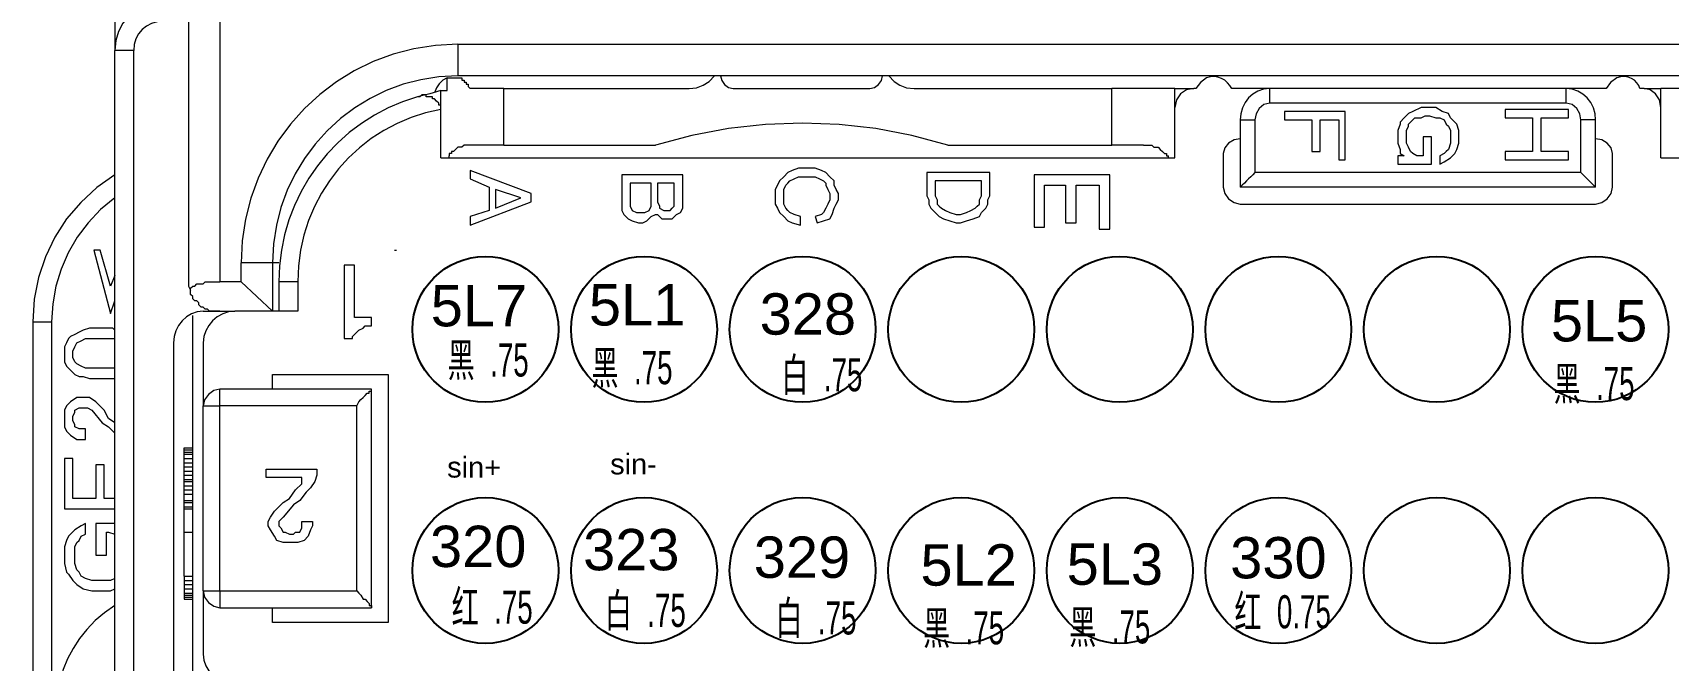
# Model space of a CAD drawing. Header units: millimetres. Extents: x 62 to 1873, y 998 to 1938.
# Drawn here: x 1381.47 to 1420.99, y 1454.58 to 1469.76 of the extents above; entities that cross this region are included whole.
import ezdxf

# ---------------------------------------------------------------- set-up
doc = ezdxf.new("R2010")
doc.units = ezdxf.units.MM
doc.layers.add('AM60', color=3, linetype='Continuous', lineweight=25)
doc.layers.add('AM_6', color=3, linetype='Continuous', lineweight=25)
doc.layers.add('线色线径', color=1, linetype='Continuous')
doc.styles.get("Standard").update_dxf_attribs({"font": 'arial.ttf'})

# ---------------------------------------------------------------- blocks, each defined once
blk = doc.blocks.new('*U10')
blk.add_circle((0, 0), 2.117)
blk = doc.blocks.new('*U11')
at = {"layer": 'AM_6', "color": 0, "linetype": 'ByBlock', "lineweight": -2, "transparency": 16777216}
for p in [(0, 21), (4.6, 21), (9.2, 21), (13.8, 21), (18.4, 21), (23, 21), (27.6, 21), (32.2, 21), (36.8, 21), (41.4, 21), (0, 14), (4.6, 14), (9.2, 14), (13.8, 14), (18.4, 14), (23, 14), (27.6, 14), (32.2, 14), (36.8, 14), (41.4, 14), (0, 7), (4.6, 7), (9.2, 7), (13.8, 7), (18.4, 7), (23, 7), (27.6, 7), (32.2, 7), (36.8, 7), (41.4, 7), (0, 0), (4.6, 0), (9.2, 0), (13.8, 0), (18.4, 0), (23, 0), (27.6, 0), (32.2, 0), (36.8, 0), (41.4, 0)]:
    blk.add_blockref('*U10', p, dxfattribs=at)
blk = doc.blocks.new('A$C7FD7605A')
at = {"layer": 'AM_6', "lineweight": 9}
for points in [[(2.381, 55.858), (2.381, 50.547)], [(3.783, 51.949), (3.496, 51.922), (3.23, 51.842), (2.991, 51.715), (2.785, 51.545), (2.616, 51.339), (2.489, 51.101), (2.409, 50.835), (2.381, 50.547)], [(4.519, 52.071), (4.519, 43.83)], [(2.381, 12.333), (2.381, 50.547)], [(12.329, 50.73), (11.685, 50.697), (11.06, 50.6), (10.457, 50.442), (9.879, 50.228), (9.33, 49.959), (8.811, 49.639), (8.328, 49.272), (7.881, 48.861), (7.476, 48.409), (7.115, 47.92), (6.8, 47.396), (6.536, 46.842), (6.325, 46.26), (6.17, 45.654), (6.075, 45.027), (6.043, 44.383)], [(12.329, 50.73), (67.186, 50.73)], [(12.329, 49.812), (11.786, 49.784), (11.257, 49.701), (10.745, 49.567), (10.254, 49.384), (9.785, 49.155), (9.342, 48.883), (8.927, 48.57), (8.544, 48.219), (8.196, 47.833), (7.884, 47.415), (7.613, 46.967), (7.384, 46.493), (7.202, 45.994), (7.068, 45.475), (6.985, 44.937), (6.957, 44.383)], [(11.838, 49.385), (11.525, 49.294), (11.167, 49.202)], [(12.024, 49.751), (11.896, 49.684), (11.792, 49.583), (11.712, 49.46), (11.655, 49.324)], [(11.838, 49.385), (11.899, 49.385), (11.963, 49.385), (12.024, 49.385)], [(11.838, 48.715), (11.838, 49.385)], [(12.024, 49.751), (12.085, 49.751), (12.146, 49.751), (12.207, 49.751), (12.268, 49.751), (12.329, 49.751), (12.39, 49.751), (12.451, 49.751), (12.451, 49.69), (12.512, 49.69), (12.512, 49.629), (12.573, 49.629), (12.573, 49.568), (12.634, 49.568), (12.634, 49.507), (12.695, 49.446)], [(12.024, 49.385), (12.024, 49.751)], [(68.039, 49.812), (12.329, 49.812)], [(13.67, 49.446), (13.487, 49.446), (13.305, 49.446), (13.183, 49.446), (13, 49.446), (12.878, 49.446), (12.695, 49.446)], [(13.67, 49.446), (19.039, 49.446)], [(19.039, 49.446), (19.256, 49.469), (19.452, 49.538), (19.625, 49.652), (19.774, 49.812)], [(19.957, 49.812), (19.988, 49.678), (20.071, 49.56), (20.188, 49.478), (20.323, 49.446)], [(20.323, 49.446), (24.289, 49.446)], [(24.289, 49.446), (24.423, 49.478), (24.54, 49.56), (24.623, 49.678), (24.655, 49.812)], [(24.837, 49.812), (24.986, 49.652), (25.157, 49.538), (25.352, 49.469), (25.569, 49.446)], [(25.569, 49.446), (31.307, 49.446)], [(33.136, 49.446), (33.075, 49.446), (33.014, 49.446), (32.953, 49.446), (32.831, 49.446), (32.77, 49.446), (32.648, 49.446), (32.526, 49.446), (32.404, 49.446), (32.282, 49.446), (32.099, 49.446), (31.977, 49.446), (31.794, 49.446), (31.673, 49.446), (31.49, 49.446), (31.307, 49.446)], [(33.684, 49.446), (33.47, 49.403), (33.296, 49.286), (33.178, 49.112), (33.136, 48.898)], [(33.136, 48.898), (33.136, 49.446)], [(33.136, 49.446), (33.684, 49.446)], [(33.745, 49.446), (33.684, 49.446)], [(34.785, 49.446), (34.73, 49.534), (34.66, 49.614), (34.578, 49.683), (34.485, 49.737), (34.383, 49.774), (34.276, 49.791), (34.164, 49.784), (34.05, 49.751), (33.875, 49.621), (33.745, 49.446)], [(35.883, 49.446), (34.785, 49.446)], [(35.883, 49.446), (35.706, 49.427), (35.543, 49.372), (35.398, 49.285), (35.273, 49.172), (35.171, 49.035), (35.094, 48.88), (35.046, 48.711), (35.029, 48.532)], [(44.486, 49.446), (35.883, 49.446)], [(45.339, 48.532), (45.322, 48.711), (45.274, 48.88), (45.198, 49.035), (45.095, 49.172), (44.97, 49.285), (44.825, 49.372), (44.662, 49.427), (44.486, 49.446)], [(45.644, 49.446), (44.486, 49.446)], [(46.623, 49.446), (46.589, 49.534), (46.535, 49.614), (46.464, 49.683), (46.379, 49.737), (46.282, 49.774), (46.176, 49.791), (46.064, 49.784), (45.949, 49.751), (45.773, 49.621), (45.644, 49.446)], [(46.745, 49.446), (46.623, 49.446)], [(47.233, 48.898), (47.191, 49.112), (47.08, 49.286), (46.924, 49.403), (46.745, 49.446)], [(46.745, 49.446), (47.233, 49.446)], [(49.061, 49.446), (48.878, 49.446), (48.696, 49.446), (48.574, 49.446), (48.391, 49.446), (48.269, 49.446), (48.086, 49.446), (47.964, 49.446), (47.842, 49.446), (47.72, 49.446), (47.598, 49.446), (47.537, 49.446), (47.415, 49.446), (47.354, 49.446), (47.294, 49.446), (47.233, 49.446)], [(47.233, 48.898), (47.233, 49.446)], [(11.167, 49.202), (10.73, 49.059), (10.311, 48.882), (9.913, 48.672), (9.535, 48.432), (9.18, 48.163), (8.848, 47.868), (8.542, 47.547), (8.262, 47.204), (8.01, 46.838), (7.787, 46.453), (7.595, 46.05), (7.435, 45.631), (7.308, 45.198), (7.215, 44.752), (7.159, 44.296), (7.14, 43.83)], [(11.838, 48.837), (11.838, 48.898), (11.838, 48.959), (11.777, 48.959), (11.777, 49.019), (11.716, 49.08), (11.655, 49.141), (11.594, 49.141), (11.594, 49.202), (11.533, 49.202), (11.472, 49.202), (11.411, 49.202), (11.411, 49.263), (11.35, 49.263), (11.289, 49.263), (11.228, 49.202), (11.167, 49.202)], [(33.136, 47.435), (33.136, 48.898)], [(47.233, 47.435), (47.233, 48.898)], [(11.838, 48.715), (11.838, 48.753), (11.838, 48.837)], [(11.838, 47.435), (11.838, 48.715)], [(26.544, 47.8), (25.507, 48.08), (24.457, 48.28), (23.396, 48.4), (22.328, 48.44), (21.257, 48.4), (20.187, 48.28), (19.121, 48.08), (18.063, 47.8)], [(35.029, 48.532), (35.029, 46.577)], [(45.339, 46.577), (45.339, 48.532)], [(35.029, 47.983), (34.849, 47.951), (34.692, 47.861), (34.58, 47.726), (34.538, 47.556)], [(45.827, 47.556), (45.785, 47.726), (45.674, 47.861), (45.518, 47.951), (45.339, 47.983)], [(12.756, 47.8), (12.695, 47.8), (12.634, 47.8), (12.573, 47.8), (12.512, 47.8), (12.451, 47.739), (12.39, 47.739), (12.329, 47.739), (12.268, 47.678), (12.207, 47.617), (12.146, 47.617), (12.146, 47.556), (12.085, 47.556), (12.085, 47.495)], [(12.085, 47.435), (12.085, 47.495)], [(13.67, 47.8), (13.487, 47.8), (13.305, 47.8), (13.122, 47.8), (12.939, 47.8), (12.756, 47.8)], [(13.67, 47.8), (18.063, 47.8)], [(26.544, 47.8), (31.307, 47.8)], [(32.221, 47.8), (32.038, 47.8), (31.855, 47.8), (31.673, 47.8), (31.49, 47.8), (31.307, 47.8)], [(32.221, 47.8), (32.282, 47.8), (32.343, 47.8), (32.404, 47.8), (32.465, 47.8), (32.526, 47.739), (32.587, 47.739), (32.648, 47.739), (32.709, 47.678), (32.77, 47.617), (32.831, 47.556), (32.892, 47.556), (32.892, 47.495), (32.953, 47.495)], [(32.953, 47.435), (32.953, 47.495)], [(34.538, 47.556), (34.538, 46.577)], [(45.827, 46.577), (45.827, 47.556)], [(11.838, 47.435), (33.136, 47.435)], [(35.456, 47.004), (35.395, 46.943), (35.334, 46.882), (35.273, 46.821), (35.212, 46.76), (35.151, 46.699), (35.09, 46.638), (35.029, 46.577)], [(44.912, 47.004), (44.973, 46.943), (45.034, 46.882), (45.095, 46.821), (45.156, 46.76), (45.217, 46.699), (45.278, 46.638), (45.339, 46.577)], [(47.233, 47.435), (68.527, 47.435)], [(2.381, 46.943), (1.859, 46.57), (1.392, 46.139), (0.985, 45.657), (0.642, 45.129), (0.368, 44.561), (0.166, 43.958), (0.042, 43.327), (0, 42.672)], [(34.538, 46.577), (34.58, 46.398), (34.692, 46.242), (34.849, 46.131), (35.029, 46.09)], [(45.339, 46.577), (35.029, 46.577)], [(45.339, 46.09), (45.518, 46.131), (45.674, 46.242), (45.785, 46.398), (45.827, 46.577)], [(35.029, 46.09), (45.339, 46.09)], [(1.955, 44.748), (1.772, 44.748)], [(1.772, 44.748), (2.259, 42.916)], [(2.259, 43.708), (1.955, 44.748)], [(6.043, 43.83), (6.043, 44.383)], [(6.957, 44.383), (6.957, 42.977)], [(2.381, 44.013), (2.259, 43.708)], [(4.519, 43.83), (4.519, 43.708), (4.58, 43.586)], [(4.58, 43.586), (4.58, 43.647), (4.641, 43.708), (4.702, 43.708), (4.762, 43.769), (4.823, 43.769), (4.945, 43.769), (5.006, 43.83), (5.128, 43.83), (5.189, 43.83), (5.311, 43.83), (5.433, 43.83)], [(6.043, 43.83), (5.433, 43.83)], [(6.043, 43.83), (6.957, 42.977)], [(7.14, 43.83), (7.14, 42.977)], [(2.259, 42.916), (2.381, 43.282)], [(5.433, 42.977), (5.372, 42.977), (5.311, 42.977), (5.189, 42.977), (5.128, 42.977), (5.067, 43.038), (5.006, 43.038), (4.945, 43.099), (4.884, 43.099), (4.823, 43.16), (4.823, 43.221), (4.762, 43.282), (4.702, 43.282), (4.641, 43.343), (4.641, 43.404), (4.58, 43.464), (4.58, 43.525), (4.58, 43.586)], [(4.945, 42.977), (4.769, 42.958), (4.606, 42.903), (4.46, 42.816), (4.334, 42.702), (4.231, 42.566), (4.153, 42.411), (4.105, 42.242), (4.088, 42.062)], [(4.641, 31.867), (4.641, 42.855)], [(5.86, 42.977), (5.68, 42.958), (5.511, 42.903), (5.356, 42.816), (5.22, 42.702), (5.106, 42.566), (5.02, 42.411), (4.965, 42.242), (4.945, 42.062)], [(4.945, 42.977), (5.433, 42.977)], [(5.433, 42.977), (5.86, 42.977)], [(7.689, 42.977), (5.86, 42.977)], [(0, 42.672), (0, 20.147)], [(1.101, 42.245), (1.04, 42.184)], [(1.223, 42.306), (1.101, 42.245)], [(1.345, 42.367), (1.223, 42.306)], [(1.467, 42.428), (1.345, 42.367)], [(1.65, 42.489), (1.467, 42.428)], [(1.894, 42.489), (1.65, 42.489)], [(2.076, 42.489), (1.894, 42.489)], [(2.32, 42.489), (2.076, 42.489)], [(2.381, 42.428), (2.32, 42.489)], [(0.979, 42.062), (0.918, 41.94)], [(0.918, 41.94), (0.918, 41.819)], [(0.918, 41.819), (0.918, 41.636)], [(1.04, 42.184), (0.979, 42.062)], [(1.162, 41.819), (1.223, 41.94)], [(1.162, 41.636), (1.162, 41.819)], [(1.223, 41.94), (1.284, 42.062)], [(1.284, 42.062), (1.406, 42.123)], [(1.406, 42.123), (1.528, 42.184)], [(1.528, 42.184), (1.833, 42.184)], [(1.833, 42.184), (2.137, 42.184)], [(2.137, 42.184), (2.381, 42.184)], [(4.088, 42.062), (4.088, 31.928)], [(4.945, 42.062), (4.945, 40.23)], [(0.918, 41.636), (0.918, 41.51)], [(0.918, 41.51), (0.979, 41.388)], [(0.979, 41.388), (1.04, 41.327)], [(1.04, 41.327), (1.101, 41.266)], [(1.223, 41.51), (1.162, 41.636)], [(1.284, 41.449), (1.223, 41.51)], [(1.406, 41.388), (1.284, 41.449)], [(1.528, 41.327), (1.406, 41.388)], [(1.833, 41.327), (1.528, 41.327)], [(2.137, 41.327), (1.833, 41.327)], [(2.381, 41.327), (2.137, 41.327)], [(1.101, 41.266), (1.223, 41.144)], [(1.223, 41.144), (1.345, 41.083)], [(1.345, 41.083), (1.467, 41.083)], [(1.467, 41.083), (1.65, 41.022)], [(1.65, 41.022), (1.894, 41.022)], [(1.894, 41.022), (2.076, 41.022)], [(2.076, 41.022), (2.32, 41.022)], [(2.32, 41.022), (2.381, 41.022)], [(6.957, 41.144), (10.314, 41.144)], [(6.957, 40.717), (6.957, 41.144)], [(10.314, 41.144), (10.314, 33.943)], [(1.101, 40.352), (0.979, 40.23)], [(1.284, 40.474), (1.101, 40.352)], [(1.406, 40.474), (1.284, 40.474)], [(1.528, 40.474), (1.406, 40.474)], [(1.65, 40.474), (1.528, 40.474)], [(1.833, 40.352), (1.65, 40.474)], [(1.894, 40.291), (1.833, 40.352)], [(5.433, 40.717), (5.254, 40.676), (5.098, 40.565), (4.987, 40.409), (4.945, 40.23)], [(9.826, 40.717), (5.433, 40.717)], [(9.399, 40.23), (9.46, 40.352), (9.521, 40.413), (9.582, 40.474), (9.643, 40.535), (9.704, 40.596), (9.765, 40.596), (9.765, 40.657), (9.826, 40.657), (9.826, 40.717)], [(9.826, 34.37), (9.826, 40.717)], [(0.979, 40.23), (0.918, 40.108)], [(0.918, 40.108), (0.918, 39.925)], [(0.918, 39.925), (0.918, 39.803)], [(1.162, 39.925), (1.223, 40.047)], [(1.162, 39.803), (1.162, 39.925)], [(1.223, 40.108), (1.345, 40.169)], [(1.223, 40.047), (1.223, 40.108)], [(1.345, 40.169), (1.406, 40.169)], [(1.406, 40.169), (1.528, 40.169)], [(1.528, 40.169), (1.589, 40.169)], [(1.589, 40.169), (1.711, 40.108)], [(1.711, 40.108), (2.015, 39.742)], [(2.076, 40.108), (1.894, 40.291)], [(2.198, 39.864), (2.076, 40.108)], [(2.381, 39.742), (2.198, 39.864)], [(4.945, 34.858), (4.945, 40.23)], [(0.918, 39.803), (0.918, 39.62)], [(0.918, 39.62), (0.979, 39.498)], [(0.979, 39.498), (1.101, 39.376)], [(1.223, 39.681), (1.162, 39.803)], [(1.223, 39.62), (1.223, 39.681)], [(1.345, 39.559), (1.223, 39.62)], [(1.406, 39.559), (1.345, 39.559)], [(1.528, 39.559), (1.406, 39.559)], [(1.528, 39.254), (1.528, 39.559)], [(2.015, 39.742), (2.198, 39.62)], [(2.198, 39.62), (2.381, 39.437)], [(1.101, 39.376), (1.284, 39.254)], [(1.284, 39.254), (1.406, 39.254)], [(1.406, 39.254), (1.528, 39.254)], [(4.397, 39.011), (4.641, 39.011)], [(4.397, 38.95), (4.397, 39.011)], [(4.397, 39.011), (4.641, 39.011)], [(4.397, 38.95), (4.641, 38.95)], [(4.397, 38.889), (4.397, 38.95)], [(1.162, 38.702), (0.918, 38.702)], [(0.918, 38.702), (0.918, 37.239)], [(1.162, 37.544), (1.162, 38.702)], [(1.833, 38.519), (1.833, 37.544)], [(2.076, 38.519), (1.833, 38.519)], [(2.076, 37.544), (2.076, 38.519)], [(4.397, 38.889), (4.641, 38.889)], [(4.397, 38.828), (4.397, 38.889)], [(4.397, 38.828), (4.641, 38.828)], [(4.397, 38.702), (4.397, 38.828)], [(4.397, 38.702), (4.641, 38.702)], [(4.397, 38.58), (4.397, 38.702)], [(4.397, 38.58), (4.641, 38.58)], [(4.397, 38.458), (4.397, 38.58)], [(4.397, 38.458), (4.641, 38.458)], [(4.397, 38.336), (4.397, 38.458)], [(4.397, 38.336), (4.641, 38.336)], [(4.397, 38.214), (4.397, 38.336)], [(4.397, 38.214), (4.641, 38.214)], [(4.397, 38.092), (4.397, 38.214)], [(4.397, 38.092), (4.641, 38.092)], [(4.397, 38.031), (4.397, 38.092)], [(4.397, 38.031), (4.641, 38.031)], [(4.397, 37.91), (4.397, 38.031)], [(1.833, 37.544), (1.162, 37.544)], [(2.381, 37.544), (2.076, 37.544)], [(4.397, 37.91), (4.641, 37.91)], [(4.397, 37.788), (4.397, 37.91)], [(4.397, 37.788), (4.641, 37.788)], [(4.397, 37.666), (4.397, 37.788)], [(4.397, 37.666), (4.641, 37.666)], [(4.397, 37.483), (4.397, 37.666)], [(4.397, 37.483), (4.641, 37.483)], [(4.397, 37.422), (4.397, 37.483)], [(0.918, 37.239), (2.381, 37.239)], [(4.397, 37.422), (4.641, 37.422)], [(4.397, 37.3), (4.397, 37.422)], [(4.397, 37.3), (4.641, 37.3)], [(4.397, 37.3), (4.641, 37.3)], [(4.397, 37.239), (4.397, 37.3)], [(4.397, 37.239), (4.641, 37.239)], [(4.397, 36.568), (4.397, 37.239)], [(4.397, 37.239), (4.641, 37.239)], [(1.223, 36.629), (1.04, 36.446)], [(1.406, 36.751), (1.223, 36.629)], [(1.528, 36.812), (1.406, 36.751)], [(1.528, 36.507), (1.528, 36.812)], [(2.381, 36.812), (1.833, 36.812)], [(1.833, 36.812), (1.833, 35.894)], [(2.137, 35.894), (2.137, 36.568)], [(2.137, 36.568), (2.198, 36.568)], [(2.198, 36.568), (2.381, 36.507)], [(4.397, 36.568), (4.641, 36.568)], [(4.397, 35.284), (4.397, 36.568)], [(0.979, 36.325), (0.918, 36.142)], [(0.918, 36.142), (0.918, 35.955)], [(1.04, 36.446), (0.979, 36.325)], [(1.223, 36.142), (1.284, 36.264)], [(1.223, 35.955), (1.223, 36.142)], [(1.284, 36.264), (1.345, 36.325)], [(1.345, 36.325), (1.406, 36.446)], [(1.406, 36.446), (1.528, 36.507)], [(0.918, 35.955), (0.918, 35.772)], [(0.918, 35.772), (0.918, 35.65)], [(0.918, 35.65), (0.979, 35.406)], [(1.223, 35.772), (1.223, 35.955)], [(1.223, 35.65), (1.223, 35.772)], [(1.284, 35.467), (1.223, 35.65)], [(1.833, 35.894), (2.137, 35.894)], [(0.979, 35.406), (1.04, 35.345)], [(1.04, 35.345), (1.162, 35.163)], [(1.162, 35.163), (1.284, 35.041)], [(1.345, 35.406), (1.284, 35.467)], [(1.406, 35.284), (1.345, 35.406)], [(1.528, 35.223), (1.406, 35.284)], [(1.711, 35.163), (1.528, 35.223)], [(1.894, 35.163), (1.711, 35.163)], [(2.076, 35.163), (1.894, 35.163)], [(2.259, 35.163), (2.076, 35.163)], [(2.381, 35.223), (2.259, 35.163)], [(4.397, 35.284), (4.641, 35.284)], [(4.397, 35.284), (4.641, 35.284)], [(4.397, 35.284), (4.397, 35.163)], [(4.397, 35.163), (4.641, 35.163)], [(4.397, 35.163), (4.397, 35.041)], [(1.284, 35.041), (1.467, 34.919)], [(1.467, 34.919), (1.711, 34.858)], [(1.711, 34.858), (1.894, 34.858)], [(1.894, 34.858), (2.076, 34.858)], [(2.076, 34.858), (2.259, 34.858)], [(2.259, 34.858), (2.381, 34.919)], [(4.397, 35.041), (4.641, 35.041)], [(4.397, 35.041), (4.397, 34.919)], [(4.397, 34.919), (4.641, 34.919)], [(4.397, 34.919), (4.397, 34.797)], [(4.397, 34.797), (4.641, 34.797)], [(4.397, 34.797), (4.397, 34.736)], [(4.397, 34.736), (4.641, 34.736)], [(4.397, 34.736), (4.397, 34.675)], [(4.397, 34.675), (4.641, 34.675)], [(4.397, 34.675), (4.397, 34.614)], [(4.945, 34.858), (4.987, 34.679), (5.098, 34.522), (5.254, 34.412), (5.433, 34.37)], [(4.945, 34.858), (4.945, 33.025)], [(9.399, 34.858), (9.46, 34.797), (9.521, 34.736), (9.582, 34.614), (9.643, 34.614), (9.704, 34.553), (9.765, 34.492), (9.765, 34.431), (9.826, 34.431), (9.826, 34.37)], [(2.381, 34.431), (2.086, 34.224), (1.816, 33.994), (1.574, 33.742), (1.359, 33.472), (1.172, 33.185), (1.014, 32.884), (0.886, 32.572), (0.787, 32.249), (0.72, 31.92), (0.684, 31.585), (0.679, 31.249), (0.708, 30.911), (0.77, 30.576), (0.866, 30.246), (0.996, 29.922), (1.162, 29.608), (1.413, 29.264), (1.703, 28.96), (2.028, 28.69), (2.381, 28.449)], [(4.397, 34.614), (4.641, 34.614)], [(4.397, 34.614), (4.641, 34.614)], [(5.433, 34.37), (9.826, 34.37)], [(6.957, 33.943), (6.957, 34.37)], [(10.314, 33.943), (6.957, 33.943)], [(4.945, 33.025), (4.965, 32.848), (5.02, 32.686), (5.106, 32.541), (5.22, 32.415), (5.356, 32.313), (5.511, 32.236), (5.68, 32.188), (5.86, 32.172)]]:
    blk.add_lwpolyline(points, dxfattribs=at)
at = {"layer": 'AM_6', "lineweight": 5}
for points in [[(5.433, 52.071), (5.433, 43.83)], [(3.783, 51.401), (3.607, 51.384), (3.444, 51.336), (3.299, 51.259), (3.174, 51.157), (3.071, 51.032), (2.995, 50.886), (2.947, 50.724), (2.93, 50.547)], [(2.93, 50.547), (2.808, 50.547), (2.747, 50.547), (2.625, 50.547), (2.564, 50.547), (2.503, 50.547), (2.442, 50.547), (2.381, 50.547)], [(2.93, 12.333), (2.93, 50.547)], [(12.329, 50.73), (12.329, 49.812)], [(13.67, 47.8), (13.67, 49.446)], [(31.307, 47.8), (31.307, 49.446)], [(35.883, 49.019), (35.883, 49.08), (35.883, 49.141), (35.883, 49.263), (35.883, 49.324), (35.883, 49.385), (35.883, 49.446)], [(44.486, 49.019), (44.486, 49.08), (44.486, 49.141), (44.486, 49.263), (44.486, 49.324), (44.486, 49.385), (44.486, 49.446)], [(35.883, 49.019), (35.713, 48.978), (35.578, 48.867), (35.488, 48.711), (35.456, 48.532)], [(44.486, 49.019), (35.883, 49.019)], [(44.912, 48.532), (44.88, 48.711), (44.79, 48.867), (44.655, 48.978), (44.486, 49.019)], [(11.838, 48.837), (11.399, 48.738), (10.977, 48.602), (10.572, 48.431), (10.186, 48.226), (9.822, 47.991), (9.48, 47.725), (9.163, 47.432), (8.872, 47.112), (8.608, 46.768), (8.375, 46.402), (8.172, 46.015), (8.003, 45.609), (7.868, 45.185), (7.769, 44.747), (7.709, 44.294), (7.689, 43.83)], [(35.029, 48.532), (35.09, 48.532), (35.151, 48.532), (35.212, 48.532), (35.273, 48.532), (35.395, 48.532), (35.456, 48.532)], [(35.456, 48.532), (35.456, 47.004)], [(45.339, 48.532), (45.278, 48.532), (45.217, 48.532), (45.156, 48.532), (45.095, 48.532), (44.973, 48.532), (44.912, 48.532)], [(44.912, 47.004), (44.912, 48.532)], [(44.912, 47.004), (35.456, 47.004)], [(2.381, 46.272), (1.97, 45.93), (1.606, 45.547), (1.292, 45.128), (1.031, 44.678), (0.823, 44.202), (0.672, 43.706), (0.58, 43.194), (0.549, 42.672)], [(6.957, 44.383), (6.043, 44.383)], [(7.14, 44.383), (7.079, 44.383), (6.957, 44.383)], [(7.689, 43.83), (7.567, 43.83), (7.506, 43.83), (7.384, 43.83), (7.323, 43.83), (7.262, 43.83), (7.201, 43.83), (7.14, 43.83)], [(7.689, 43.83), (7.689, 42.977)], [(0, 42.672), (0.061, 42.672), (0.122, 42.672), (0.183, 42.672), (0.244, 42.672), (0.305, 42.672), (0.366, 42.672), (0.427, 42.672), (0.488, 42.672), (0.549, 42.672)], [(0.549, 42.672), (0.549, 20.147)], [(5.433, 40.23), (5.433, 40.352), (5.433, 40.413), (5.433, 40.474), (5.433, 40.596), (5.433, 40.657), (5.433, 40.717)], [(4.945, 40.23), (5.006, 40.23), (5.067, 40.23), (5.128, 40.23), (5.189, 40.23), (5.25, 40.23), (5.311, 40.23), (5.433, 40.23)], [(5.433, 34.858), (5.433, 40.23)], [(9.399, 40.23), (5.433, 40.23)], [(9.399, 34.858), (9.399, 40.23)], [(4.945, 34.858), (5.006, 34.858), (5.067, 34.858), (5.128, 34.858), (5.189, 34.858), (5.25, 34.858), (5.311, 34.858), (5.433, 34.858)], [(5.433, 34.858), (5.433, 34.736), (5.433, 34.675), (5.433, 34.614), (5.433, 34.553), (5.433, 34.492), (5.433, 34.431), (5.433, 34.37)], [(5.433, 34.858), (9.399, 34.858)]]:
    blk.add_lwpolyline(points, dxfattribs=at)
at = {"layer": 'AM_6', "lineweight": 0}
blk.add_lwpolyline([(10.497, 44.748), (10.557, 44.748)], dxfattribs=at)
blk.add_lwpolyline([(10.497, 44.748), (10.557, 44.748)], dxfattribs=at)
at = {"layer": '线色线径', "lineweight": 9}
for points in [[(40.275, 48.898), (40.032, 48.776)], [(40.397, 48.898), (40.275, 48.898)], [(40.519, 48.898), (40.397, 48.898)], [(40.702, 48.898), (40.519, 48.898)], [(40.885, 48.776), (40.702, 48.898)], [(36.309, 48.776), (36.309, 48.532)], [(38.077, 48.776), (36.309, 48.776)], [(36.309, 48.532), (37.102, 48.532)], [(37.102, 48.532), (37.102, 47.617)], [(37.346, 48.532), (37.894, 48.532)], [(37.346, 47.617), (37.346, 48.532)], [(37.894, 48.532), (37.894, 47.374)], [(38.077, 47.374), (38.077, 48.776)], [(39.666, 48.41), (39.605, 48.227)], [(39.788, 48.593), (39.666, 48.471)], [(39.666, 48.471), (39.666, 48.41)], [(39.91, 48.715), (39.788, 48.593)], [(40.032, 48.776), (39.91, 48.715)], [(39.91, 48.41), (40.032, 48.532)], [(39.91, 48.349), (39.91, 48.41)], [(40.032, 48.532), (40.093, 48.593)], [(40.093, 48.593), (40.275, 48.593)], [(40.275, 48.593), (40.397, 48.654)], [(40.397, 48.654), (40.519, 48.654)], [(40.519, 48.654), (40.702, 48.593)], [(40.702, 48.593), (40.824, 48.593)], [(40.824, 48.593), (40.946, 48.532)], [(41.068, 48.715), (40.885, 48.776)], [(40.946, 48.532), (41.007, 48.41)], [(41.007, 48.41), (41.068, 48.349)], [(41.129, 48.593), (41.068, 48.715)], [(41.251, 48.471), (41.129, 48.593)], [(41.312, 48.41), (41.251, 48.471)], [(41.373, 48.227), (41.312, 48.41)], [(42.718, 48.837), (42.718, 48.593)], [(44.547, 48.837), (42.718, 48.837)], [(42.718, 48.593), (43.51, 48.593)], [(43.51, 48.593), (43.51, 47.617)], [(43.754, 48.593), (44.547, 48.593)], [(43.754, 47.617), (43.754, 48.593)], [(44.547, 48.593), (44.547, 48.837)], [(39.605, 48.227), (39.605, 48.105)], [(39.605, 48.105), (39.605, 47.983)], [(39.605, 47.983), (39.605, 47.861)], [(39.849, 48.227), (39.91, 48.349)], [(39.849, 48.105), (39.849, 48.227)], [(39.849, 47.983), (39.849, 48.105)], [(39.849, 47.861), (39.849, 47.983)], [(40.336, 48.044), (40.336, 47.495)], [(40.58, 48.044), (40.336, 48.044)], [(40.58, 47.252), (40.58, 48.044)], [(41.068, 48.349), (41.129, 48.227)], [(41.129, 48.227), (41.129, 48.105)], [(41.129, 48.105), (41.129, 47.983)], [(41.129, 47.983), (41.129, 47.861)], [(41.373, 48.105), (41.373, 48.227)], [(41.373, 47.983), (41.373, 48.105)], [(41.373, 47.861), (41.373, 47.983)], [(37.102, 47.617), (37.346, 47.617)], [(39.605, 47.861), (39.666, 47.678)], [(39.605, 47.495), (39.605, 47.252)], [(39.788, 47.495), (39.605, 47.495)], [(39.666, 47.678), (39.666, 47.556)], [(39.666, 47.556), (39.788, 47.495)], [(39.91, 47.739), (39.849, 47.861)], [(39.971, 47.617), (39.91, 47.739)], [(40.032, 47.556), (39.971, 47.617)], [(40.154, 47.495), (40.032, 47.556)], [(40.336, 47.495), (40.154, 47.495)], [(40.946, 47.556), (40.824, 47.495)], [(40.824, 47.495), (40.824, 47.252)], [(41.007, 47.617), (40.946, 47.556)], [(41.068, 47.678), (41.007, 47.617)], [(41.129, 47.861), (41.068, 47.678)], [(41.129, 47.435), (41.251, 47.556)], [(41.251, 47.556), (41.312, 47.678)], [(41.312, 47.678), (41.373, 47.861)], [(42.718, 47.617), (42.718, 47.374)], [(43.51, 47.617), (42.718, 47.617)], [(44.547, 47.617), (43.754, 47.617)], [(44.547, 47.374), (44.547, 47.617)], [(12.695, 47.065), (12.695, 46.821)], [(14.463, 46.394), (12.695, 47.065)], [(21.907, 47.004), (21.786, 46.882)], [(22.029, 47.065), (21.907, 47.004)], [(22.212, 47.13), (22.029, 47.065)], [(22.395, 47.13), (22.212, 47.13)], [(22.517, 47.13), (22.395, 47.13)], [(22.7, 47.13), (22.517, 47.13)], [(22.883, 47.065), (22.7, 47.13)], [(23.005, 47.004), (22.883, 47.065)], [(23.127, 46.882), (23.005, 47.004)], [(25.935, 47.004), (25.935, 46.333)], [(27.767, 47.004), (25.935, 47.004)], [(27.767, 46.333), (27.767, 47.004)], [(37.894, 47.374), (38.077, 47.374)], [(39.605, 47.252), (40.58, 47.252)], [(40.824, 47.252), (40.946, 47.313)], [(40.946, 47.313), (41.129, 47.435)], [(42.718, 47.374), (44.547, 47.374)], [(12.695, 46.821), (13.244, 46.577)], [(13.244, 46.577), (13.244, 45.907)], [(14.158, 46.272), (13.426, 46.516)], [(13.426, 46.516), (13.426, 45.968)], [(17.088, 46.943), (17.088, 46.09)], [(18.856, 46.943), (17.088, 46.943)], [(17.941, 46.699), (17.332, 46.699)], [(17.332, 46.699), (17.332, 46.151)], [(17.941, 46.151), (17.941, 46.699)], [(18.612, 46.699), (18.124, 46.699)], [(18.124, 46.699), (18.124, 46.151)], [(18.612, 46.151), (18.612, 46.699)], [(18.856, 46.09), (18.856, 46.943)], [(21.603, 46.638), (21.542, 46.516)], [(21.542, 46.516), (21.542, 46.394)], [(21.664, 46.76), (21.603, 46.638)], [(21.786, 46.882), (21.664, 46.76)], [(21.786, 46.516), (21.847, 46.638)], [(21.786, 46.394), (21.786, 46.516)], [(21.847, 46.638), (21.907, 46.699)], [(21.907, 46.699), (21.968, 46.76)], [(21.968, 46.76), (22.09, 46.821)], [(22.09, 46.821), (22.212, 46.882)], [(22.212, 46.882), (22.395, 46.882)], [(22.395, 46.882), (22.517, 46.882)], [(22.517, 46.882), (22.7, 46.882)], [(22.7, 46.882), (22.822, 46.821)], [(22.822, 46.821), (22.944, 46.76)], [(22.944, 46.76), (23.005, 46.699)], [(23.005, 46.699), (23.005, 46.638)], [(23.005, 46.638), (23.066, 46.516)], [(23.066, 46.516), (23.127, 46.394)], [(23.249, 46.76), (23.127, 46.882)], [(23.249, 46.638), (23.249, 46.76)], [(23.31, 46.516), (23.249, 46.638)], [(23.374, 46.394), (23.31, 46.516)], [(26.178, 46.76), (26.178, 46.333)], [(27.523, 46.76), (26.178, 46.76)], [(27.523, 46.333), (27.523, 46.76)], [(29.047, 46.943), (29.047, 45.419)], [(31.246, 46.943), (29.047, 46.943)], [(29.352, 45.419), (29.352, 46.638)], [(29.352, 46.638), (29.962, 46.638)], [(29.962, 46.638), (29.962, 45.541)], [(30.267, 46.638), (30.937, 46.638)], [(30.267, 45.541), (30.267, 46.638)], [(30.937, 46.638), (30.937, 45.358)], [(31.246, 45.358), (31.246, 46.943)], [(12.695, 45.48), (14.463, 46.151)], [(13.426, 45.968), (14.158, 46.272)], [(14.463, 46.151), (14.463, 46.394)], [(17.088, 46.09), (17.088, 45.907)], [(17.332, 46.151), (17.332, 46.029)], [(17.332, 46.029), (17.393, 45.907)], [(17.88, 45.907), (17.941, 46.029)], [(17.941, 46.029), (17.941, 46.151)], [(18.124, 46.151), (18.185, 46.029)], [(18.185, 46.029), (18.185, 45.968)], [(18.551, 45.968), (18.612, 46.029)], [(18.612, 46.029), (18.612, 46.151)], [(18.856, 45.968), (18.856, 46.09)], [(21.542, 46.394), (21.542, 46.212)], [(21.542, 46.212), (21.542, 46.09)], [(21.542, 46.09), (21.603, 45.968)], [(21.786, 46.212), (21.786, 46.394)], [(21.786, 46.09), (21.786, 46.212)], [(21.847, 45.968), (21.786, 46.09)], [(23.066, 46.09), (23.005, 45.968)], [(23.127, 46.212), (23.066, 46.09)], [(23.127, 46.394), (23.127, 46.212)], [(23.249, 45.968), (23.31, 46.09)], [(23.31, 46.09), (23.374, 46.212)], [(23.374, 46.212), (23.374, 46.394)], [(25.935, 46.333), (25.996, 46.212)], [(25.996, 46.212), (25.996, 46.09)], [(25.996, 46.09), (26.057, 45.968)], [(26.178, 46.333), (26.239, 46.212)], [(26.239, 46.212), (26.239, 46.09)], [(26.239, 46.09), (26.3, 46.029)], [(26.3, 46.029), (26.361, 45.968)], [(27.341, 45.968), (27.402, 46.029)], [(27.402, 46.029), (27.462, 46.09)], [(27.462, 46.212), (27.523, 46.333)], [(27.462, 46.09), (27.462, 46.212)], [(27.645, 45.968), (27.706, 46.09)], [(27.706, 46.212), (27.767, 46.333)], [(27.706, 46.09), (27.706, 46.212)], [(13.244, 45.907), (12.695, 45.724)], [(12.695, 45.724), (12.695, 45.48)], [(17.088, 45.907), (17.149, 45.785)], [(17.149, 45.785), (17.271, 45.663)], [(17.271, 45.663), (17.393, 45.602)], [(17.393, 45.907), (17.515, 45.846)], [(17.393, 45.602), (17.576, 45.541)], [(17.515, 45.846), (17.576, 45.846)], [(17.576, 45.846), (17.697, 45.846)], [(17.697, 45.846), (17.758, 45.846)], [(17.697, 45.541), (17.819, 45.602)], [(17.758, 45.846), (17.88, 45.907)], [(17.819, 45.602), (17.941, 45.724)], [(17.941, 45.724), (18.063, 45.785)], [(18.063, 45.785), (18.124, 45.785)], [(18.124, 45.785), (18.246, 45.663)], [(18.185, 45.968), (18.307, 45.907)], [(18.246, 45.663), (18.368, 45.663)], [(18.307, 45.907), (18.368, 45.907)], [(18.368, 45.907), (18.429, 45.907)], [(18.368, 45.663), (18.429, 45.663)], [(18.429, 45.907), (18.49, 45.907)], [(18.429, 45.663), (18.551, 45.663)], [(18.49, 45.907), (18.551, 45.968)], [(18.551, 45.663), (18.673, 45.785)], [(18.673, 45.785), (18.795, 45.846)], [(18.795, 45.846), (18.856, 45.968)], [(21.603, 45.968), (21.664, 45.846)], [(21.664, 45.846), (21.786, 45.724)], [(21.786, 45.724), (21.907, 45.602)], [(21.907, 45.907), (21.847, 45.968)], [(21.968, 45.846), (21.907, 45.907)], [(21.907, 45.602), (22.029, 45.541)], [(22.09, 45.785), (21.968, 45.846)], [(22.273, 45.724), (22.09, 45.785)], [(22.273, 45.48), (22.273, 45.724)], [(22.883, 45.785), (22.7, 45.724)], [(22.7, 45.724), (22.761, 45.541)], [(22.761, 45.541), (22.944, 45.602)], [(22.944, 45.846), (22.883, 45.785)], [(23.005, 45.968), (22.944, 45.846)], [(22.944, 45.602), (23.127, 45.663)], [(23.127, 45.663), (23.188, 45.785)], [(23.188, 45.785), (23.249, 45.968)], [(26.057, 45.968), (26.178, 45.846)], [(26.178, 45.846), (26.3, 45.724)], [(26.3, 45.724), (26.422, 45.663)], [(26.361, 45.968), (26.483, 45.907)], [(26.422, 45.663), (26.605, 45.602)], [(26.483, 45.907), (26.605, 45.846)], [(26.605, 45.846), (26.788, 45.785)], [(26.605, 45.602), (26.788, 45.541)], [(26.788, 45.785), (26.91, 45.785)], [(26.91, 45.785), (27.093, 45.846)], [(26.91, 45.541), (27.093, 45.602)], [(27.093, 45.846), (27.219, 45.907)], [(27.093, 45.602), (27.28, 45.663)], [(27.219, 45.907), (27.341, 45.968)], [(27.28, 45.663), (27.462, 45.724)], [(27.462, 45.724), (27.523, 45.846)], [(27.523, 45.846), (27.645, 45.968)], [(17.576, 45.541), (17.697, 45.541)], [(22.029, 45.541), (22.273, 45.48)], [(26.788, 45.541), (26.91, 45.541)], [(29.047, 45.419), (29.352, 45.419)], [(29.962, 45.541), (30.267, 45.541)], [(30.937, 45.358), (31.246, 45.358)], [(9.338, 44.318), (9.033, 44.318)], [(9.033, 44.318), (9.033, 42.184)], [(9.338, 42.794), (9.338, 44.318)], [(9.826, 42.794), (9.338, 42.794)], [(9.826, 42.55), (9.826, 42.794)], [(9.277, 42.245), (9.399, 42.367)], [(9.277, 42.184), (9.277, 42.245)], [(9.399, 42.367), (9.46, 42.428)], [(9.46, 42.428), (9.582, 42.489)], [(9.582, 42.489), (9.643, 42.55)], [(9.643, 42.55), (9.765, 42.55)], [(9.765, 42.55), (9.826, 42.55)], [(9.033, 42.184), (9.277, 42.184)], [(6.774, 38.397), (8.241, 38.397)], [(6.774, 38.153), (6.774, 38.397)], [(7.81, 38.153), (6.774, 38.153)], [(7.628, 37.788), (7.81, 37.97)], [(7.81, 37.97), (7.81, 38.153)], [(8.18, 38.031), (8.054, 37.849)], [(8.241, 38.214), (8.18, 38.031)], [(8.241, 38.397), (8.241, 38.214)], [(7.262, 37.422), (7.445, 37.544)], [(7.445, 37.544), (7.628, 37.788)], [(7.75, 37.483), (7.567, 37.361)], [(7.932, 37.727), (7.75, 37.483)], [(8.054, 37.849), (7.932, 37.727)], [(6.896, 36.995), (7.018, 37.178)], [(7.018, 37.178), (7.079, 37.239)], [(7.079, 37.239), (7.262, 37.422)], [(7.567, 37.361), (7.262, 36.995)], [(6.835, 36.873), (6.896, 36.995)], [(6.835, 36.751), (6.835, 36.873)], [(6.896, 36.629), (6.835, 36.751)], [(7.018, 36.446), (6.896, 36.629)], [(7.201, 36.934), (7.14, 36.873)], [(7.14, 36.873), (7.14, 36.751)], [(7.14, 36.751), (7.201, 36.69)], [(7.262, 36.995), (7.201, 36.934)], [(7.201, 36.69), (7.262, 36.568)], [(7.262, 36.568), (7.323, 36.568)], [(7.323, 36.568), (7.445, 36.507)], [(7.567, 36.507), (7.628, 36.568)], [(7.628, 36.568), (7.75, 36.568)], [(7.75, 36.568), (7.81, 36.69)], [(7.81, 36.751), (7.81, 36.873)], [(7.81, 36.873), (8.115, 36.873)], [(7.81, 36.69), (7.81, 36.751)], [(8.054, 36.629), (7.993, 36.446)], [(8.115, 36.751), (8.054, 36.629)], [(8.115, 36.873), (8.115, 36.751)], [(7.079, 36.325), (7.018, 36.446)], [(7.262, 36.264), (7.079, 36.325)], [(7.384, 36.264), (7.262, 36.264)], [(7.567, 36.264), (7.384, 36.264)], [(7.445, 36.507), (7.567, 36.507)], [(7.689, 36.264), (7.567, 36.264)], [(7.871, 36.325), (7.689, 36.264)], [(7.993, 36.446), (7.871, 36.325)]]:
    blk.add_lwpolyline(points, dxfattribs=at)
at = {"layer": 'AM_6'}
blk.add_blockref('*U11', (13.134, 21.451), dxfattribs=at)

msp = doc.modelspace()

# ---------------------------------------------------------------- block references
at = {"xscale": 0.833, "yscale": 0.833, "zscale": 0.833}
msp.add_blockref('A$C7FD7605A', (1381.468, 1427.221), dxfattribs=at)

# ---------------------------------------------------------------- texts
at = {"layer": 'AM60', "lineweight": 5}
for s, height, p in [('5L7', 1, (1391.086, 1462.656)), ('5L1', 1, (1394.908, 1462.677)), ('328', 1, (1399.034, 1462.456)), ('5L5', 1, (1418.154, 1462.292)), ('sin-', 0.5, (1395.423, 1459.076)), ('sin+', 0.5, (1391.484, 1458.999)), ('320', 1, (1391.068, 1456.835)), ('323', 1, (1394.768, 1456.756)), ('329', 1, (1398.892, 1456.574)), ('5L2', 1, (1402.92, 1456.385)), ('5L3', 1, (1406.452, 1456.406)), ('330', 1, (1410.405, 1456.561))]:
    msp.add_text(s, height=height, dxfattribs=at).set_placement(p)
at = {"layer": '线色线径', "lineweight": 5, "width": 0.6}
for s, p in [('黑  .75', (1391.494, 1461.443)), ('黑  .75', (1394.97, 1461.257)), ('白  .75', (1399.557, 1461.086)), ('黑  .75', (1418.217, 1460.872)), ('红  .75', (1391.591, 1455.465)), ('白  .75', (1395.291, 1455.387)), ('白  .75', (1399.415, 1455.204)), ('红  0.75', (1410.506, 1455.353)), ('黑  .75', (1402.983, 1454.965)), ('黑  .75', (1406.515, 1454.987))]:
    msp.add_text(s, height=0.8, dxfattribs=at).set_placement(p)

doc.saveas('drawing.dxf')
